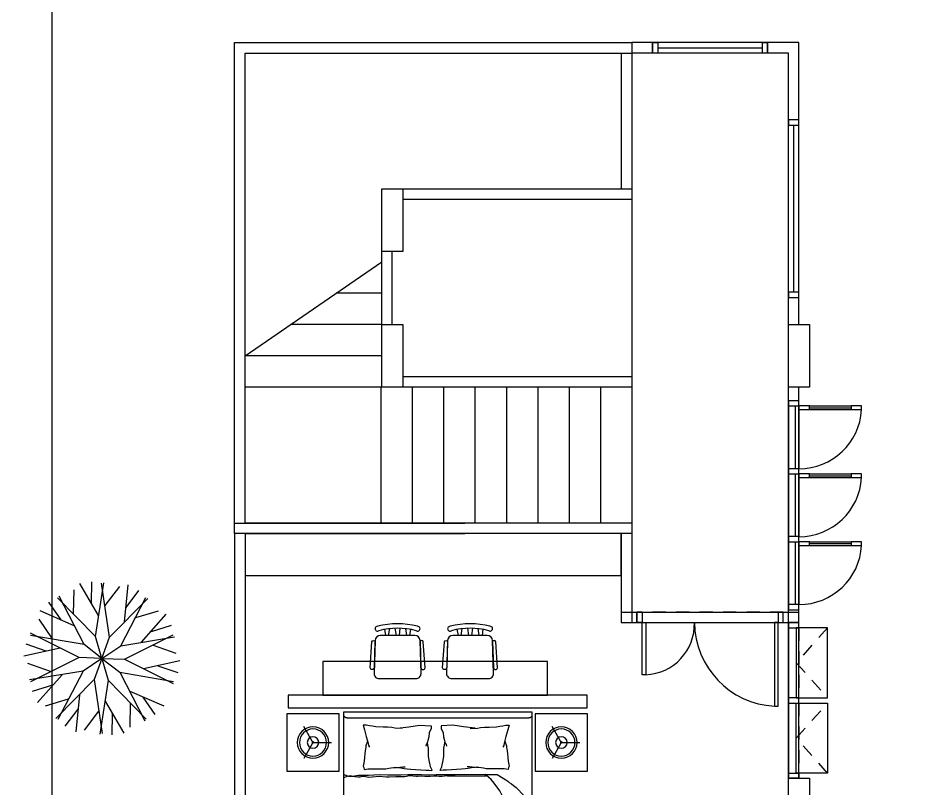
# Model space of a CAD drawing. Header units: inches. Extents: x 232 to 336, y -86 to 33.
# Drawn here: x 299.13 to 307.88, y -79.05 to -71.68 of the extents above; entities that cross this region are included whole.
import ezdxf

# ---------------------------------------------------------------- set-up
doc = ezdxf.new("R2010")
doc.units = ezdxf.units.IN
doc.header["$MEASUREMENT"] = 0
doc.linetypes.add('HIDDEN2', pattern=[0.1875, 0.125, -0.0625])
for name, color, linetype in [('CEILING', 6, 'HIDDEN2'), ('FUR', 9, 'Continuous'), ('HATCH', 251, 'Continuous'), ('IFF-FURN-DETAIL', 250, 'Continuous'), ('line', 1, 'Continuous'), ('line2', 1, 'Continuous'), ('OPEN', 2, 'Continuous'), ('OPEN-3', 1, 'Continuous'), ('OPEN-4', 56, 'Continuous'), ('OPEN-5', 152, 'Continuous'), ('OPEN-DOT', 9, 'HIDDEN2'), ('OPEN-GLASS', 71, 'Continuous'), ('OPEN-GLASS2', 23, 'Continuous'), ('OPEN-GLASS3', 129, 'Continuous')]:
    doc.layers.add(name, color=color, linetype=linetype)

# ---------------------------------------------------------------- blocks, each defined once
blk = doc.blocks.new('-BED180')
at = {"layer": 'FUR'}
for points in [[(-1.875, 0.9), (-1.8846, 0.9289), (-1.8846, 0.9519), (-1.8978, 0.9784), (-1.9562, 0.9951), (-1.9914, 1.0068), (-2.0363, 0.9438), (-2.0571, 0.9093), (-2.0639, 0.9024), (-2.0872, 0.8674), (-2.0538, 0.8228), (-2.0045, 0.8031), (-2, 0.7986)], [(0, -0.9), (0, 0.9), (-1.875, 0.9)], [(-0.6009, 0.4491), (-0.6009, 0.5683), (-0.6353, 0.6239), (-0.6512, 0.6503), (-0.6644, 0.6689), (-0.6777, 0.6821), (-0.6909, 0.7033), (-0.7068, 0.7245), (-0.7253, 0.7483), (-0.7517, 0.7748), (-0.7809, 0.8013), (-0.7994, 0.8198), (-0.8364, 0.8569), (-0.8496, 0.8727), (-0.8602, 0.8833), (-0.8708, 0.9019), (-0.8761, 0.9019), (-0.884, 0.9098), (-0.8946, 0.8913), (-0.9131, 0.8648), (-0.9528, 0.8039), (-0.9766, 0.7642), (-0.9925, 0.7404), (-1.0057, 0.7165), (-1.0057, 0.7165), (-0.9846, 0.698), (-0.9343, 0.6821), (-0.8602, 0.6398), (-0.8073, 0.6186), (-0.757, 0.5921), (-0.683, 0.5391), (-0.6486, 0.51), (-0.63, 0.4888), (-0.6115, 0.465), (-0.6013, 0.4497)], [(-2, 0.7986), (-2, -0.7986)], [(-0.06, -0.8699), (-0.06, 0.8699)], [(-0.2817, 0.6399), (-0.3281, 0.6559), (-0.3441, 0.6577), (-0.3561, 0.6585), (-0.3994, 0.6666), (-0.4369, 0.6702), (-0.4744, 0.672), (-0.5207, 0.6809), (-0.535, 0.6756), (-0.5525, 0.6734), (-0.5457, 0.6345), (-0.5475, 0.5881), (-0.5457, 0.556), (-0.5457, 0.4632), (-0.5404, 0.4364), (-0.5386, 0.4132), (-0.535, 0.39), (-0.5332, 0.3632), (-0.5297, 0.3293), (-0.5261, 0.3025), (-0.5261, 0.2793)], [(-0.1602, 0.3098), (-0.156, 0.3781), (-0.1517, 0.408), (-0.1474, 0.4465), (-0.1474, 0.4892), (-0.1432, 0.5618), (-0.1389, 0.5917), (-0.1346, 0.6216), (-0.1303, 0.6515), (-0.1303, 0.6814), (-0.173, 0.6686), (-0.2371, 0.6515), (-0.3011, 0.6344), (-0.3224, 0.6302), (-0.3395, 0.6216)], [(-0.616, 0.4626), (-0.616, 0.4263), (-0.616, 0.4009), (-0.616, 0.3791), (-0.616, 0.35), (-0.616, 0.3137), (-0.616, 0.2774), (-0.616, 0.2447), (-0.616, 0.2193), (-0.616, 0.2084), (-0.616, 0.1757), (-0.616, 0.1575), (-0.616, 0.0958), (-0.6124, 0.0849), (-0.6196, 0.0413), (-0.6196, 0.0123), (-0.616, -0.0095), (-0.616, -0.0386), (-0.6196, -0.0749), (-0.6196, -0.1039), (-0.6196, -0.1257), (-0.616, -0.1548), (-0.6196, -0.1911), (-0.6196, -0.2056), (-0.6124, -0.271), (-0.6233, -0.3182), (-0.6233, -0.3436), (-0.6233, -0.3727), (-0.6233, -0.4017), (-0.6269, -0.4671), (-0.6269, -0.4962), (-0.6196, -0.5615), (-0.6269, -0.6305), (-0.6305, -0.6596), (-0.6233, -0.6923), (-0.6196, -0.7286), (-0.6269, -0.7468), (-0.6269, -0.7649), (-0.6233, -0.794), (-0.6196, -0.8194), (-0.6124, -0.8339), (-0.6196, -0.8702), (-0.6341, -0.8993)], [(-0.6013, 0.4556), (-0.6047, 0.1635), (-0.6047, 0.0279), (-0.6047, -0.0173), (-0.6082, -0.0834), (-0.6047, -0.1564), (-0.6047, -0.2886), (-0.6082, -0.3546), (-0.6082, -0.4172), (-0.6082, -0.4798), (-0.6047, -0.5493), (-0.6082, -0.6119), (-0.6117, -0.6641), (-0.6117, -0.7162), (-0.6117, -0.7615), (-0.6186, -0.8171), (-0.6186, -0.8519), (-0.6082, -0.8866), (-0.6063, -0.9)], [(-0.5314, 0.3757), (-0.5332, 0.3525), (-0.5386, 0.3221), (-0.5439, 0.2882), (-0.5475, 0.2597), (-0.5511, 0.2258), (-0.5528, 0.1793), (-0.5564, 0.1294), (-0.5582, 0.083), (-0.56, 0.0508), (-0.5618, 0.0258), (-0.56, 0.0205), (-0.5279, 0.0365), (-0.51, 0.0401), (-0.4654, 0.049), (-0.4244, 0.0562), (-0.3941, 0.058), (-0.3495, 0.058), (-0.3192, 0.0615), (-0.2978, 0.0651), (-0.2906, 0.0669)], [(-0.156, 0.3568), (-0.1432, 0.2457), (-0.1303, 0.1432), (-0.1346, 0.0321), (-0.1602, 0.0321), (-0.2029, 0.0492), (-0.2413, 0.0535), (-0.2755, 0.062), (-0.3011, 0.0706), (-0.3139, 0.0791), (-0.331, 0.0834)], [(-0.5314, -0.4094), (-0.5332, -0.3862), (-0.5386, -0.3559), (-0.5439, -0.322), (-0.5475, -0.2934), (-0.5511, -0.2595), (-0.5528, -0.2131), (-0.5564, -0.1631), (-0.5582, -0.1167), (-0.56, -0.0846), (-0.5618, -0.0596), (-0.56, -0.0542), (-0.5279, -0.0703), (-0.51, -0.0738), (-0.4654, -0.0828), (-0.4244, -0.0899), (-0.3941, -0.0917), (-0.3495, -0.0917), (-0.3192, -0.0953), (-0.2978, -0.0988), (-0.2906, -0.1006)], [(-0.156, -0.3905), (-0.1432, -0.2795), (-0.1303, -0.1769), (-0.1346, -0.0659), (-0.1602, -0.0659), (-0.2029, -0.083), (-0.2413, -0.0872), (-0.2755, -0.0958), (-0.3011, -0.1043), (-0.3139, -0.1129), (-0.331, -0.1171)], [(-0.2817, -0.6736), (-0.3281, -0.6897), (-0.3441, -0.6914), (-0.3561, -0.6922), (-0.3994, -0.7004), (-0.4369, -0.7039), (-0.4744, -0.7057), (-0.5207, -0.7147), (-0.535, -0.7093), (-0.5525, -0.7071), (-0.5457, -0.6682), (-0.5475, -0.6218), (-0.5457, -0.5897), (-0.5457, -0.4969), (-0.5404, -0.4701), (-0.5386, -0.4469), (-0.535, -0.4237), (-0.5332, -0.3969), (-0.5297, -0.363), (-0.5261, -0.3362), (-0.5261, -0.313)], [(-0.1602, -0.3435), (-0.156, -0.4119), (-0.1517, -0.4418), (-0.1474, -0.4802), (-0.1474, -0.5229), (-0.1432, -0.5955), (-0.1389, -0.6254), (-0.1346, -0.6554), (-0.1303, -0.6853), (-0.1303, -0.7152), (-0.173, -0.7023), (-0.2371, -0.6853), (-0.3011, -0.6682), (-0.3224, -0.6639), (-0.3395, -0.6554)], [(-1.875, -0.9), (-1.8846, -0.9289), (-1.8846, -0.9519), (-1.8978, -0.9784), (-1.9562, -0.9951), (-1.9914, -1.0068), (-2.0363, -0.9438), (-2.0571, -0.9093), (-2.0639, -0.9024), (-2.0872, -0.8674), (-2.0538, -0.8228), (-2.0045, -0.8031), (-2, -0.7986)], [(-1.875, -0.9), (0, -0.9)]]:
    blk.add_lwpolyline(points, dxfattribs=at)
for centre, start, end in [((-0.0299, 0.8699), 90, 180), ((-0.0299, -0.8699), 180, 270)]:
    blk.add_arc(centre, 0.0301, start, end, dxfattribs=at)
blk = doc.blocks.new('A$C6B490D39')
at = {"layer": 'FUR', "xscale": -1, "rotation": 270}
blk.add_blockref('-BED180', (1.0068, 2.0872, 0), dxfattribs=at)
blk = doc.blocks.new('1X-LAMP1')
at = {"color": 0, "linetype": 'ByBlock'}
for p, q in [((0.033, -0.058), (-0.59, 1.022)), ((0.033, -0.058), (-0.59, 1.022)), ((0.033, 0.058), (-0.59, -1.022)), ((0.033, 0.058), (-0.59, -1.022)), ((-0.067, 0), (1.18, 0)), ((-0.067, 0), (1.18, 0))]:
    blk.add_line(p, q, dxfattribs=at)
at = {"color": 0, "linetype": 'ByBlock', "const_width": 0.0333}
for points in [[(-0.481, 0.833), (-0.582, 1.009)], [(-0.481, 0.833), (-0.582, 1.009)], [(0.962, 0), (1.165, 0)], [(0.962, 0), (1.165, 0)], [(-0.481, -0.833), (-0.582, -1.009)], [(-0.481, -0.833), (-0.582, -1.009)]]:
    blk.add_lwpolyline(points, dxfattribs=at)
at = {"color": 0, "linetype": 'ByBlock'}
blk.add_circle((0, 0), 1, dxfattribs=at)
at = {"layer": 'IFF-FURN-DETAIL', "linetype": 'ByBlock'}
for radius in [0.867, 0.867, 0.367, 0.367]:
    blk.add_circle((0, 0), radius, dxfattribs=at)
blk = doc.blocks.new('A$C37404BAE')
at = {"layer": 'FUR', "elevation": 0}
blk.add_lwpolyline([(0, 0.5), (0, 0), (0.55, 0), (0.55, 0.5)], close=True, dxfattribs=at)
at = {"layer": 'FUR', "xscale": -0.1500000000014552, "yscale": 0.1500000000014552, "zscale": 1.2, "rotation": 90}
blk.add_blockref('1X-LAMP1', (0.275, 0.25, 0), dxfattribs=at)
blk = doc.blocks.new('F-CHR1A')
at = {"layer": 'FUR'}
for points in [[(0.1749, 0.4613, 1.546334), (0.1901, 0.501, 0.125632), (-0.1901, 0.501, 1.546334), (-0.1749, 0.4613, -0.13377)], [(-0.215, 0.3644), (-0.225, 0.05, 0.414214), (-0.175, 0), (0.175, 0, 0.414214), (0.225, 0.05), (0.215, 0.3646, 0.405101), (0.165, 0.413), (-0.165, 0.4128, 0.404761)]]:
    blk.add_lwpolyline(points, format="xyb", close=True, dxfattribs=at)
for points in [[(-0.1258, 0.4727), (-0.115, 0.4129)], [(-0.0861, 0.4129), (-0.0747, 0.4805)], [(-0.025, 0.4842), (-0.015, 0.4129)], [(0.017, 0.413), (0.025, 0.4842)], [(0.0747, 0.4805), (0.085, 0.413)], [(0.1175, 0.413), (0.1256, 0.4727)]]:
    blk.add_lwpolyline(points, dxfattribs=at)
for points in [[(-0.2161, 0.3538), (-0.2239, 0.1056, -0.937553), (-0.2627, 0.1042), (-0.2451, 0.352, -0.867885), (-0.2161, 0.3538, -0.179819)], [(0.2161, 0.3538), (0.2239, 0.1056, 0.937553), (0.2627, 0.1042), (0.2451, 0.352, 0.867885), (0.2161, 0.3538, 0.179819)]]:
    blk.add_lwpolyline(points, format="xyb", dxfattribs=at)
blk = doc.blocks.new('A$C50485CD1')
at = {"layer": 'FUR'}
blk.add_blockref('F-CHR1A', (0.2627, 0), dxfattribs=at)
blk = doc.blocks.new('A$Cd2129d45')
for points in [[(0.3835, 2.2447), (0.3835, 2.5694), (2.5343, 2.5694), (2.5343, 2.2447)], [(0.0017, 2.1237), (0.0017, 2.2447), (2.8652, 2.2447), (2.8652, 2.1237)]]:
    blk.add_lwpolyline(points, close=True)
at = {"xscale": -1}
for name, p in [('A$C50485CD1', (1.3864, 2.4042)), ('A$C50485CD1', (2.0802, 2.4042)), ('A$C6B490D39', (2.4382, 0, 0))]:
    blk.add_blockref(name, p, dxfattribs=at)
at = {"xscale": -1, "rotation": 270}
for p in [(0, 1.5171), (2.3769, 1.5171)]:
    blk.add_blockref('A$C37404BAE', p, dxfattribs=at)
blk = doc.blocks.new('A$Cd348ede5')
at = {"layer": 'CEILING'}
blk.add_lwpolyline([(0, 0), (1.4, 0), (1.4, 0.1), (0, 0.1)], close=True, dxfattribs=at)
at = {"layer": 'OPEN'}
for points in [[(0.05, 0.1), (0.085, 0.1), (0.085, 0.9), (0.05, 0.9)], [(1.35, 0.1), (1.315, 0.1), (1.315, 0.6), (1.35, 0.6)], [(0, 0), (0.05, 0), (0.05, 0.1), (0, 0.1)], [(1.4, 0), (1.35, 0), (1.35, 0.1), (1.4, 0.1)]]:
    blk.add_lwpolyline(points, close=True, dxfattribs=at)
at = {"layer": 'OPEN-4'}
for centre, radius, start, end in [((0.0419, 0.0924), 0.8082, 0.54061, 86.94092), ((1.3363, 0.1134), 0.4865, 92.50896, 181.57532)]:
    blk.add_arc(centre, radius, start, end, dxfattribs=at)
blk = doc.blocks.new('A$C81779bce')
at = {"layer": 'CEILING'}
blk.add_lwpolyline([(0, 0), (1.49, 0), (1.49, 0.1), (0, 0.1)], close=True, dxfattribs=at)
at = {"layer": 'OPEN'}
for points in [[(0, 0), (0.05, 0), (0.05, 0.1), (0, 0.1)], [(0.72, 0), (0.77, 0), (0.77, 0.1), (0.72, 0.1)], [(1.49, 0), (1.44, 0), (1.44, 0.1), (1.49, 0.1)]]:
    blk.add_lwpolyline(points, close=True, dxfattribs=at)
at = {"layer": 'OPEN-3'}
for points in [[(0.05, 0.075), (0.72, 0.075), (0.72, 0.375), (0.05, 0.375)], [(1.44, 0.075), (0.77, 0.075), (0.77, 0.375), (1.44, 0.375)]]:
    blk.add_lwpolyline(points, close=True, dxfattribs=at)
at = {"layer": 'OPEN-5'}
for p, q in [((0.05, 0), (0.72, 0)), ((0.77, 0), (1.435, 0))]:
    blk.add_line(p, q, dxfattribs=at)
at = {"layer": 'OPEN-DOT'}
for p, q in [((0.05, 0.1), (0.72, 0.1)), ((0.77, 0.1), (1.435, 0.1))]:
    blk.add_line(p, q, dxfattribs=at)
for points in [[(0.05, 0.375), (0.385, 0.075), (0.72, 0.375)], [(1.44, 0.375), (1.105, 0.075), (0.77, 0.375)]]:
    blk.add_lwpolyline(points, dxfattribs=at)
blk = doc.blocks.new('A$Cca9231e2')
at = {"layer": 'CEILING'}
blk.add_lwpolyline([(0, 0), (2, 0), (2, 0.1), (0, 0.1)], close=True, dxfattribs=at)
at = {"layer": 'OPEN'}
for points in [[(0, 0), (0.05, 0), (0.05, 0.1), (0, 0.1)], [(0.65, 0), (0.7, 0), (0.7, 0.1), (0.65, 0.1)], [(1.3, 0), (1.35, 0), (1.35, 0.1), (1.3, 0.1)], [(1.95, 0), (2, 0), (2, 0.1), (1.95, 0.1)]]:
    blk.add_lwpolyline(points, close=True, dxfattribs=at)
at = {"layer": 'OPEN-3'}
for centre in [(0.05, 0.1), (0.7, 0.1), (1.35, 0.1)]:
    blk.add_arc(centre, 0.601, 0, 86.66153, dxfattribs=at)
at = {"layer": 'OPEN-5'}
for p, q in [((0.05, 0.1), (0.65, 0.1)), ((0.7, 0.1), (1.3, 0.1)), ((1.35, 0.1), (1.95, 0.1)), ((0.05, 0.065), (0.65, 0.065)), ((0.05, 0), (0.65, 0)), ((0.7, 0.065), (1.3, 0.065)), ((0.7, 0), (1.3, 0)), ((1.35, 0.065), (1.95, 0.065)), ((1.35, 0), (1.95, 0))]:
    blk.add_line(p, q, dxfattribs=at)
at = {"layer": 'OPEN-GLASS'}
for points in [[(0.05, 0.6), (0.085, 0.6), (0.085, 0.7), (0.05, 0.7)], [(0.7, 0.6), (0.735, 0.6), (0.735, 0.7), (0.7, 0.7)], [(1.35, 0.6), (1.385, 0.6), (1.385, 0.7), (1.35, 0.7)], [(0.05, 0.1), (0.085, 0.1), (0.085, 0.2), (0.05, 0.2)], [(0.7, 0.1), (0.735, 0.1), (0.735, 0.2), (0.7, 0.2)], [(1.35, 0.1), (1.385, 0.1), (1.385, 0.2), (1.35, 0.2)]]:
    blk.add_lwpolyline(points, close=True, dxfattribs=at)
at = {"layer": 'OPEN-GLASS2'}
for p, q in [((0.0675, 0.2), (0.0675, 0.6)), ((0.7175, 0.2), (0.7175, 0.6)), ((1.3675, 0.2), (1.3675, 0.6))]:
    blk.add_line(p, q, dxfattribs=at)
at = {"layer": 'OPEN-GLASS3'}
for p, q in [((0.05, 0.2), (0.05, 0.6)), ((0.085, 0.2), (0.085, 0.6)), ((0.7, 0.2), (0.7, 0.6)), ((0.735, 0.2), (0.735, 0.6)), ((1.35, 0.2), (1.35, 0.6)), ((1.385, 0.2), (1.385, 0.6))]:
    blk.add_line(p, q, dxfattribs=at)
blk = doc.blocks.new('A$Cb22fbed4')
at = {"layer": 'HATCH', "color": 106, "elevation": 16.481}
for points in [[(0.3928, 0.6499), (0.2761, 0.8178)], [(0.349, 0.7156), (0.3417, 0.8324)], [(0.4293, 0.4162), (0.3855, 0.533), (0.4074, 0.8324)], [(0.4625, 0.5364), (0.3955, 0.8289)], [(0.425, 0.7081), (0.4963, 0.8188)], [(0.5371, 0.6267), (0.5414, 0.8312)], [(0.2542, 0.6499), (0.2469, 0.7813)], [(0.4293, 0.4162), (0.4625, 0.5364), (0.6562, 0.7658)], [(0.5269, 0.4939), (0.6445, 0.7699)], [(0.5403, 0.7056), (0.6031, 0.8044)], [(0.3855, 0.533), (0.1594, 0.7302)], [(0.4293, 0.4162), (0.3252, 0.485), (0.1669, 0.7401)], [(0.1884, 0.6112), (0.1138, 0.7015)], [(0.5974, 0.6549), (0.7201, 0.7025)], [(0.6402, 0.5231), (0.7639, 0.686)], [(0.2624, 0.5838), (0.0693, 0.6511)], [(0.6892, 0.585), (0.7981, 0.6281)], [(0.1503, 0.5023), (0.0671, 0.6044)], [(0.4293, 0.4162), (0.5269, 0.4939), (0.8184, 0.5656)], [(0.5539, 0.4217), (0.8113, 0.5759)], [(0.3252, 0.485), (0.0264, 0.5116)], [(0.4293, 0.4162), (0.3046, 0.4107), (0.0267, 0.524)], [(0.7056, 0.5105), (0.8329, 0.4768)], [(0.1958, 0.4537), (0, 0.3946)], [(0.1198, 0.4324), (0.0064, 0.4616)], [(0.4293, 0.4162), (0.3317, 0.3385), (0.0402, 0.2668)], [(0.3046, 0.4107), (0.0473, 0.2565)], [(0.4293, 0.4162), (0.396, 0.296), (0.2024, 0.0666)], [(0.4293, 0.4162), (0.5539, 0.4217), (0.8319, 0.3084)], [(0.4293, 0.4162), (0.5334, 0.3474), (0.6916, 0.0924)], [(0.4293, 0.4162), (0.4731, 0.2994), (0.4512, 0)], [(0.6628, 0.3787), (0.8586, 0.4378)], [(0.153, 0.3219), (0.0257, 0.3556)], [(0.7388, 0.4), (0.8522, 0.3708)], [(0.2183, 0.3093), (0.0947, 0.1464)], [(0.3317, 0.3385), (0.2141, 0.0625)], [(0.5334, 0.3474), (0.8322, 0.3208)], [(0.396, 0.296), (0.4631, 0.0035)], [(0.4731, 0.2994), (0.6992, 0.1022)], [(0.1694, 0.2474), (0.0605, 0.2043)], [(0.3215, 0.2057), (0.3172, 0.0013)], [(0.5961, 0.2486), (0.7893, 0.1814)], [(0.6702, 0.2212), (0.7447, 0.1309)], [(0.2612, 0.1775), (0.1384, 0.1299)], [(0.4658, 0.1825), (0.5825, 0.0146)], [(0.6044, 0.1825), (0.6117, 0.0511)], [(0.3182, 0.1268), (0.2555, 0.028)], [(0.4336, 0.1243), (0.3622, 0.0136)], [(0.5095, 0.1168), (0.5168, 0)]]:
    blk.add_lwpolyline(points, dxfattribs=at)

msp = doc.modelspace()

# ---------------------------------------------------------------- linework, layer by layer
at = {"layer": 'line', "color": 3}
for points in [[(304.9984, -76.6092), (301.1984, -76.6092), (301.1984, -71.9092), (304.9984, -71.9092)], [(301.1984, -76.5092), (303.3997, -76.5092)], [(303.3997, -76.5092), (302.3601, -76.5092)], [(301.2984, -76.6092), (303.3997, -76.6092)], [(303.3997, -76.6092), (302.3601, -76.6092)]]:
    msp.add_lwpolyline(points, dxfattribs=at)
msp.add_lwpolyline([(301.2984, -72.0092), (304.9984, -72.0092), (304.9984, -76.5092), (301.2984, -76.5092)], close=True, dxfattribs=at)
at = {"layer": 'line2', "color": 3}
for points in [[(299.4531, -63.1473), (315.3531, -63.1473), (315.3531, -86.3773), (299.4531, -86.3773)], [(305.1984, -71.9092), (305.2484, -71.9092), (305.2484, -72.0092), (305.1984, -72.0092)], [(306.2484, -71.9092), (306.2984, -71.9092), (306.2984, -72.0092), (306.2484, -72.0092)], [(306.4984, -72.7001), (306.5984, -72.7001), (306.5984, -72.6501), (306.4984, -72.6501)], [(302.6065, -73.3092), (304.9984, -73.3092), (304.9984, -75.2092), (302.6065, -75.2092)], [(302.8065, -73.9092), (302.6065, -73.9092), (302.6065, -73.3092), (302.8065, -73.3092)], [(306.4984, -74.3482), (306.5984, -74.3482), (306.5984, -74.2982), (306.4984, -74.2982)], [(302.8065, -75.2092), (302.6065, -75.2092), (302.6065, -74.6092), (302.8065, -74.6092)], [(306.4984, -74.6092), (306.6984, -74.6092), (306.6984, -75.2092), (306.4984, -75.2092)], [(301.2984, -76.6092), (301.2984, -77.0092), (304.8984, -77.0092), (304.8984, -76.6092)], [(306.4984, -78.9511), (306.6984, -78.9511), (306.6984, -79.5511), (306.4984, -79.5511)]]:
    msp.add_lwpolyline(points, close=True, dxfattribs=at)
for points in [[(304.9984, -71.9092), (304.9984, -73.3092)], [(306.5984, -74.6092), (306.5984, -71.9092), (304.9984, -71.9092)], [(305.1984, -71.9092), (305.1984, -72.0092)], [(306.2984, -72.0092), (306.2984, -71.9092)], [(304.8984, -72.0092), (304.8984, -73.3092)], [(306.4984, -78.9511), (306.4984, -72.0092), (304.9984, -72.0092)], [(305.2484, -71.9592), (306.2484, -71.9592)], [(306.5484, -74.2982), (306.5484, -72.7001)], [(302.8065, -73.4092), (304.9984, -73.4092)], [(302.7065, -74.6092), (302.7065, -73.9092)], [(301.2984, -74.9092), (302.6065, -74.0092)], [(302.6065, -74.3092), (302.1705, -74.3092)], [(302.6065, -74.6092), (301.7344, -74.6092)], [(302.6065, -74.9092), (301.2984, -74.9092)], [(304.9984, -75.1092), (302.8065, -75.1092)], [(302.6065, -75.2092), (301.2984, -75.2092)], [(302.5984, -75.2092), (302.5984, -76.5092)], [(302.8984, -75.2092), (302.8984, -76.5092)], [(303.1984, -75.2092), (303.1984, -76.5092)], [(303.4984, -75.2092), (303.4984, -76.5092)], [(303.7984, -75.2092), (303.7984, -76.5092)], [(304.0984, -75.2092), (304.0984, -76.5092)], [(304.3984, -75.2092), (304.3984, -76.5092)], [(304.6984, -75.2092), (304.6984, -76.5092)], [(304.9984, -75.2092), (304.9984, -76.5092)], [(306.5984, -78.9511), (306.5984, -75.2092)], [(304.9984, -76.5092), (304.9984, -76.6092)], [(301.1984, -76.6092), (301.1984, -83.3773)], [(301.2984, -76.6092), (301.2984, -83.3773)], [(304.8984, -76.6092), (304.8984, -77.4611)], [(304.9984, -76.6092), (304.9984, -77.4611)], [(304.8984, -77.3611), (306.5984, -77.3611)], [(304.8984, -77.4611), (306.5984, -77.4611)]]:
    msp.add_lwpolyline(points, dxfattribs=at)

# ---------------------------------------------------------------- block references
at = {"layer": 'line', "color": 3, "xscale": 1.737345794992221, "yscale": 1.737345794992221, "zscale": 1.737345794992221, "rotation": 355.5125417259276}
msp.add_blockref('A$Cb22fbed4', (299.128, -78.4662, -28.6332), dxfattribs=at)
at = {"layer": 'line', "color": 3, "xscale": -1}
msp.add_blockref('A$Cd2129d45', (304.5751, -80.4013, 0), dxfattribs=at)
at = {"layer": 'line2', "color": 3}
for name, p, rotation in [('A$Cca9231e2', (306.4984, -75.3378), 270), ('A$Cd348ede5', (306.4484, -77.3611), 180), ('A$C81779bce', (306.4984, -77.4611), 270)]:
    msp.add_blockref(name, p, dxfattribs=dict(at, rotation=rotation))

doc.saveas('drawing.dxf')
